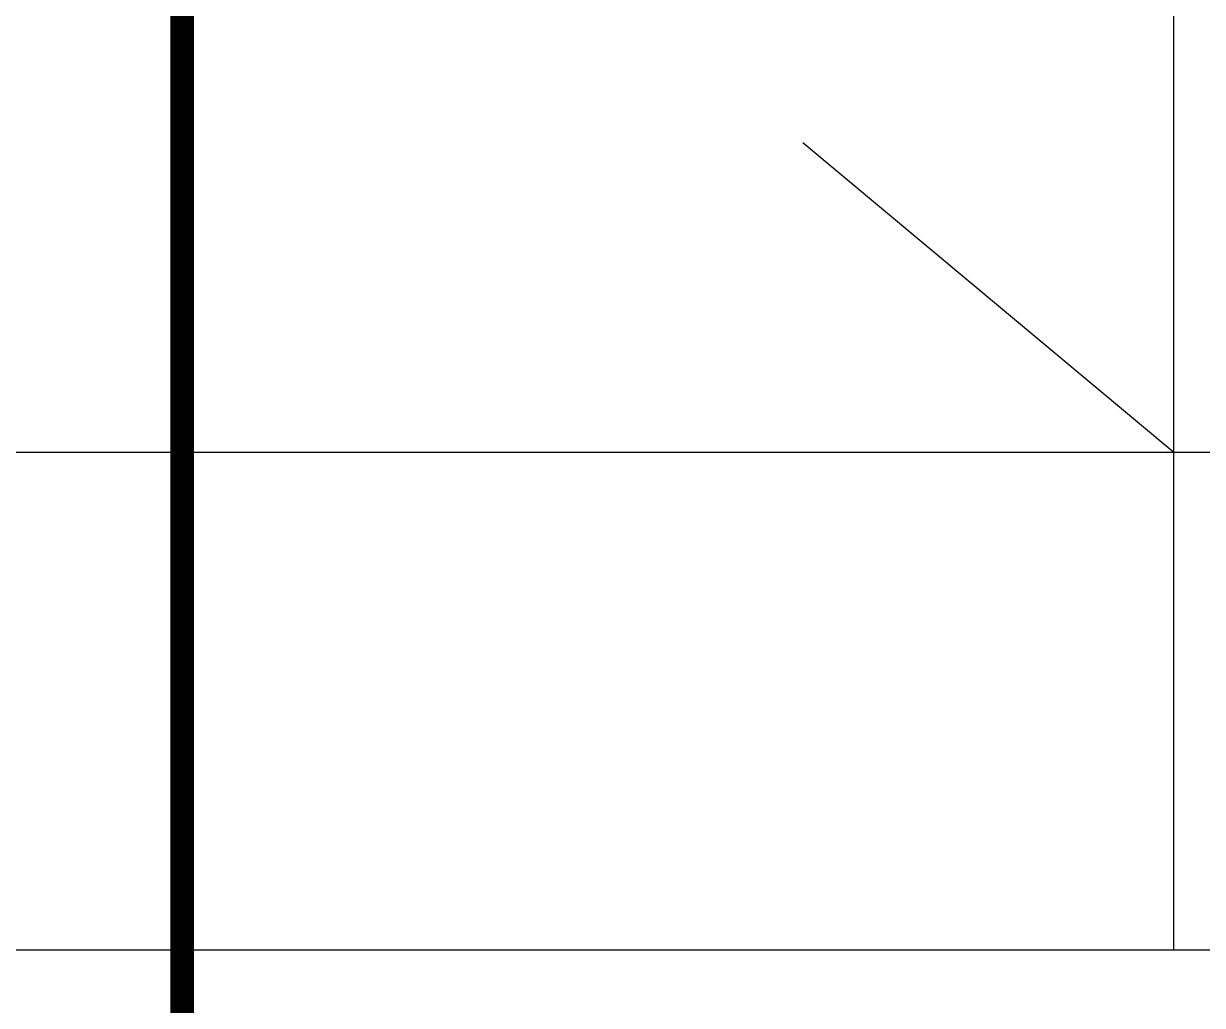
# Model space of a CAD drawing. Extents: x -22909.9 to -22897.8, y -4.7 to 4.1.
# Drawn here: x -22902.926 to -22902.18, y -0.136 to 0.486 of the extents above; entities that cross this region are included whole.
import ezdxf

# ---------------------------------------------------------------- set-up
doc = ezdxf.new("R2010")
doc.units = 0
doc.header["$MEASUREMENT"] = 0
doc.linetypes.add('DASHDOT', pattern=[1, 0.5, -0.25, 0, -0.25])
for name, color, linetype in [('DESCARGA', 5, 'CONTINUOUS'), ('DIB-018', 6, 'CONTINUOUS'), ('DIB-065', 4, 'CONTINUOUS')]:
    doc.layers.add(name, color=color, linetype=linetype)

msp = doc.modelspace()

# ---------------------------------------------------------------- linework, layer by layer
at = {"layer": 'DESCARGA', "const_width": 0.015}
msp.add_lwpolyline([(-22902.94804, 0.52648), (-22902.82608, 0.52648), (-22902.82608, -2.06419)], dxfattribs=at)
at = {"layer": 'DIB-018', "linetype": 'DASHDOT'}
msp.add_line((-22903.27831, 1.11452), (-22902.19831, 0.21452), dxfattribs=at)
at = {"layer": 'DIB-018'}
msp.add_line((-22907.879, 0.21452), (-22900.54231, 0.21452), dxfattribs=at)
at = {"layer": 'DIB-065'}
for p, q in [((-22902.19831, -0.10048), (-22902.19831, 1.42952)), ((-22906.51831, -0.10048), (-22901.54131, -0.10048))]:
    msp.add_line(p, q, dxfattribs=at)

doc.saveas('drawing.dxf')
